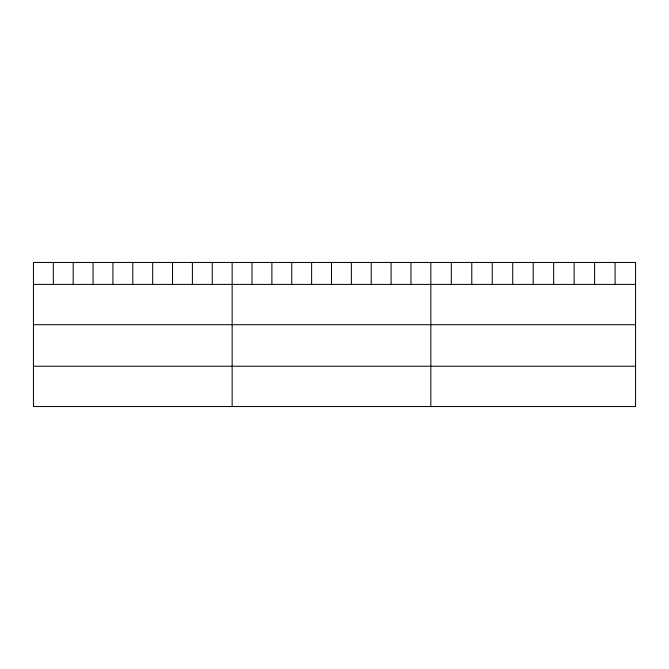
<?xml version="1.0" encoding="UTF-8"?>
<svg xmlns="http://www.w3.org/2000/svg" width="669" height="669" viewBox="0 0 669 669"><rect width="100%" height="100%" fill="white"/><g stroke="black" fill="none" stroke-linecap="round" stroke-linejoin="round"><path stroke-width="1" d="M33.45 284.4L635.55 284.4M33.45 324.708L635.55 324.708M33.45 366.236L635.55 366.236M615.079 262.457L615.079 284.4M594.607 262.457L594.607 284.4M574.136 262.457L574.136 284.4M553.664 262.457L553.664 284.4M533.193 262.457L533.193 284.4M512.722 262.457L512.722 284.4M492.25 262.457L492.25 284.4M471.779 262.457L471.779 284.4M451.307 262.457L451.307 284.4M430.836 262.457L430.836 406.543M410.967 262.457L410.967 284.4M391.097 262.457L391.097 284.4M371.228 262.457L371.228 284.4M351.359 262.457L351.359 284.4M331.49 262.457L331.49 284.4M311.62 262.457L311.62 284.4M291.751 262.457L291.751 284.4M271.882 262.457L271.882 284.4M252.012 262.457L252.012 284.4M232.143 262.457L232.143 406.543M212.274 262.457L212.274 284.4M192.404 262.457L192.404 284.4M172.535 262.457L172.535 284.4M152.666 262.457L152.666 284.4M132.797 262.457L132.797 284.4M112.927 262.457L112.927 284.4M93.058 262.457L93.058 284.4M73.189 262.457L73.189 284.4M53.319 262.457L53.319 284.4M635.55 262.457L33.45 262.457L33.45 406.543L635.55 406.543L635.55 262.457"/></g></svg>
